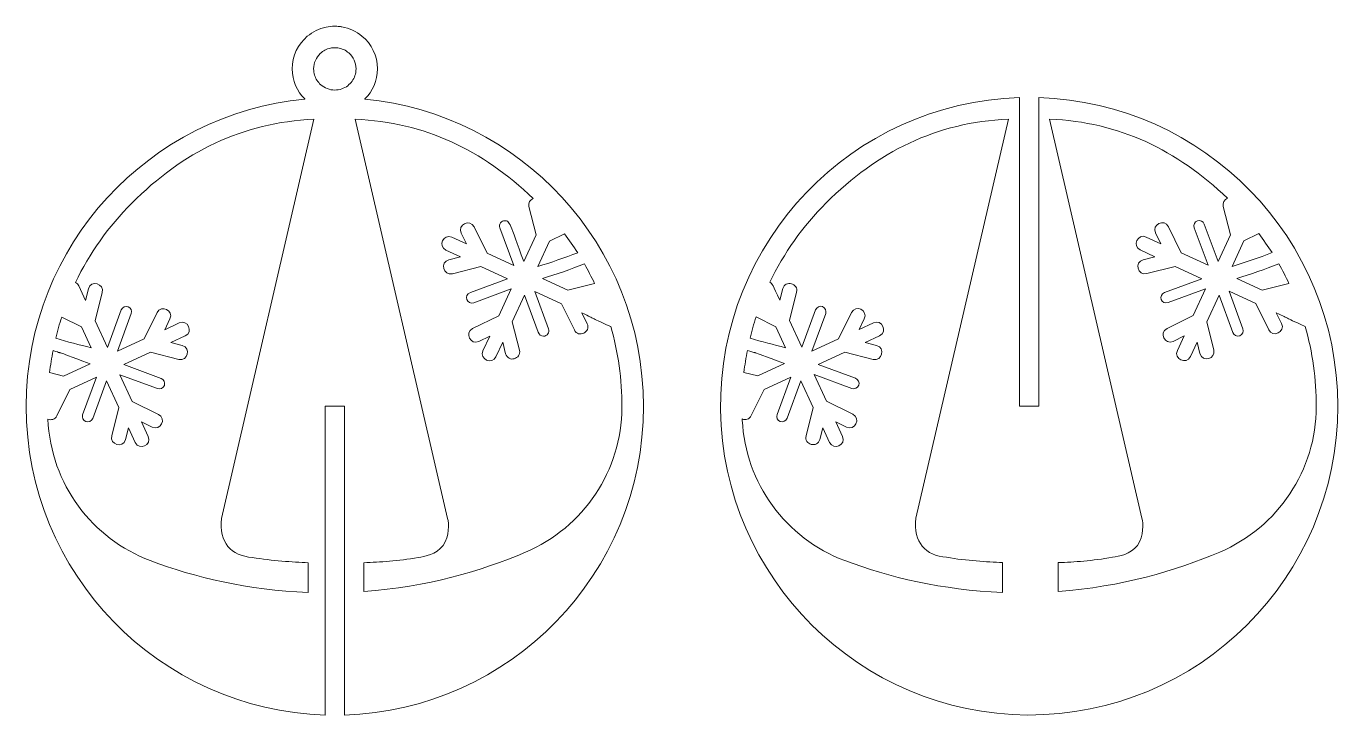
# Model space of a CAD drawing. Header units: inches. Extents: x 0 to 216, y -357 to -244.
import ezdxf

# ---------------------------------------------------------------- set-up
doc = ezdxf.new("R2010")
doc.units = ezdxf.units.IN
doc.header["$MEASUREMENT"] = 0
doc.layers.add('_U+0421_U+043B_U+043E_U+0439 1', color=7, linetype='Continuous')

msp = doc.modelspace()

# ---------------------------------------------------------------- linework, layer by layer
at = {"layer": '_U+0421_U+043B_U+043E_U+0439 1', "color": 1, "lineweight": 5, "true_color": 0xff0000}
for points, knots in [([(55.75, -255.68), (55.75, -255.68), (55.75, -255.67), (55.75, -255.67), (57.03, -254.41), (57.81, -252.65), (57.81, -250.71), (57.81, -248.54), (56.83, -246.6), (55.27, -245.32), (54.33, -244.54), (53.2, -244.01), (51.95, -243.8), (51.88, -243.79), (51.81, -243.78), (51.73, -243.77), (51.47, -243.73), (51.21, -243.71), (50.93, -243.71), (50.89, -243.7), (50.85, -243.7), (50.8, -243.7), (50.31, -243.7), (49.83, -243.75), (49.36, -243.85), (48.2, -244.09), (47.14, -244.62), (46.27, -245.36), (44.75, -246.65), (43.79, -248.57), (43.79, -250.71), (43.79, -252.65), (44.57, -254.4), (45.84, -255.67), (45.84, -255.67), (45.84, -255.68), (45.84, -255.68), (20.4, -258.16), (0, -279.52), (0, -306.23), (0, -333.76), (21.89, -356.17), (49.21, -357.01), (49.21, -357.01), (49.21, -306.21), (49.21, -306.21), (49.21, -306.21), (52.39, -306.21), (52.39, -306.21), (52.39, -306.21), (52.39, -357.01), (52.39, -357.01), (79.71, -356.17), (101.6, -333.76), (101.6, -306.23), (101.6, -279.53), (81.18, -258.16), (55.75, -255.68)], [0, 0, 0, 0, 1, 1, 1, 2, 2, 2, 3, 3, 3, 4, 4, 4, 5, 5, 5, 6, 6, 6, 7, 7, 7, 8, 8, 8, 9, 9, 9, 10, 10, 10, 11, 11, 11, 12, 12, 12, 13, 13, 13, 14, 14, 14, 15, 15, 15, 16, 16, 16, 17, 17, 17, 18, 18, 18, 19, 19, 19, 19]), ([(52.93, -253.48), (52.32, -253.95), (51.58, -254.2), (50.8, -254.2), (49.94, -254.2), (49.12, -253.88), (48.48, -253.32), (47.99, -252.88), (47.65, -252.34), (47.46, -251.73), (47.36, -251.41), (47.31, -251.07), (47.31, -250.71), (47.31, -249.73), (47.73, -248.83), (48.41, -248.19), (48.86, -247.75), (49.44, -247.44), (50.09, -247.3), (50.32, -247.26), (50.55, -247.23), (50.8, -247.23), (50.96, -247.23), (51.1, -247.24), (51.24, -247.26), (51.24, -247.26), (51.26, -247.26), (51.26, -247.26), (51.26, -247.26), (51.27, -247.26), (51.27, -247.26), (51.97, -247.35), (52.6, -247.66), (53.1, -248.1), (53.83, -248.74), (54.29, -249.68), (54.29, -250.71), (54.29, -251.1), (54.22, -251.48), (54.1, -251.83), (53.89, -252.47), (53.48, -253.04), (52.93, -253.48)], [0, 0, 0, 0, 1, 1, 1, 2, 2, 2, 3, 3, 3, 4, 4, 4, 5, 5, 5, 6, 6, 6, 7, 7, 7, 8, 8, 8, 9, 9, 9, 10, 10, 10, 11, 11, 11, 12, 12, 12, 13, 13, 13, 14, 14, 14, 14]), ([(166.69, -255.44), (166.69, -255.44), (166.69, -306.21), (166.69, -306.21), (166.69, -306.21), (166.6, -306.21), (166.6, -306.21), (166.6, -306.21), (163.6, -306.21), (163.6, -306.21), (163.6, -306.21), (163.51, -306.21), (163.51, -306.21), (163.51, -306.21), (163.51, -255.44), (163.51, -255.44), (135.92, -256.28), (113.98, -279.09), (114.3, -306.81), (114.62, -334.43), (137.25, -356.89), (164.87, -357.01), (193.03, -357.13), (215.9, -334.34), (215.9, -306.21), (215.9, -278.52), (193.84, -256.28), (166.69, -255.44)], [0, 0, 0, 0, 1, 1, 1, 2, 2, 2, 3, 3, 3, 4, 4, 4, 5, 5, 5, 6, 6, 6, 7, 7, 7, 8, 8, 8, 9, 9, 9, 9]), ([(37.2, -331.1), (40.54, -331.65), (43.82, -331.85), (46.4, -331.95), (46.4, -331.95), (46.4, -336.86), (46.4, -336.86), (36.46, -336.48), (27.74, -334.37), (20.42, -331.61), (10.91, -328.03), (4.04, -319.08), (3.57, -308.34), (4.1, -308.55), (4.73, -308.42), (5.03, -307.78), (5.03, -307.78), (7.16, -303.47), (7.16, -303.47), (7.16, -303.47), (11.56, -301.44), (11.56, -301.44), (11.56, -301.44), (9.29, -307.61), (9.29, -307.61), (9.12, -308.06), (9.36, -308.58), (9.81, -308.75), (10.25, -308.91), (10.77, -308.67), (10.94, -308.22), (10.94, -308.22), (13.22, -302.05), (13.22, -302.05), (13.22, -302.05), (15.24, -306.45), (15.24, -306.45), (15.24, -306.45), (14.07, -311.11), (14.07, -311.11), (13.69, -312.51), (15.93, -313.23), (16.34, -311.7), (16.34, -311.7), (16.83, -309.78), (16.83, -309.78), (16.83, -309.78), (17.94, -312.18), (17.94, -312.18), (18.58, -313.57), (20.72, -312.59), (20.07, -311.19), (20.07, -311.19), (18.97, -308.8), (18.97, -308.8), (18.97, -308.8), (20.74, -309.67), (20.74, -309.67), (22.09, -310.31), (23.15, -308.25), (21.77, -307.56), (21.77, -307.56), (17.46, -305.43), (17.46, -305.43), (17.46, -305.43), (15.43, -301.03), (15.43, -301.03), (15.43, -301.03), (21.61, -303.3), (21.61, -303.3), (22.05, -303.47), (22.57, -303.23), (22.74, -302.78), (22.9, -302.34), (22.66, -301.81), (22.22, -301.65), (22.22, -301.65), (16.04, -299.37), (16.04, -299.37), (16.04, -299.37), (20.44, -297.34), (20.44, -297.34), (20.44, -297.34), (25.1, -298.52), (25.1, -298.52), (26.6, -298.89), (27.18, -296.61), (25.69, -296.24), (25.69, -296.24), (23.78, -295.75), (23.78, -295.75), (23.78, -295.75), (26.17, -294.65), (26.17, -294.65), (27.57, -294.01), (26.58, -291.87), (25.19, -292.52), (25.19, -292.52), (22.79, -293.62), (22.79, -293.62), (22.79, -293.62), (23.66, -291.85), (23.66, -291.85), (24.33, -290.46), (22.2, -289.45), (21.55, -290.81), (21.55, -290.81), (19.42, -295.13), (19.42, -295.13), (19.42, -295.13), (15.02, -297.15), (15.02, -297.15), (15.02, -297.15), (17.3, -290.98), (17.3, -290.98), (17.46, -290.54), (17.22, -290.01), (16.77, -289.85), (16.33, -289.68), (15.8, -289.93), (15.64, -290.37), (15.64, -290.37), (13.37, -296.54), (13.37, -296.54), (13.37, -296.54), (11.34, -292.14), (11.34, -292.14), (11.34, -292.14), (12.51, -287.48), (12.51, -287.48), (12.89, -286.09), (10.65, -285.37), (10.24, -286.9), (10.24, -286.9), (9.75, -288.81), (9.75, -288.81), (9.75, -288.81), (8.64, -286.42), (8.64, -286.42), (8.52, -286.14), (8.33, -285.96), (8.12, -285.85), (10.4, -281.07), (13.51, -276.67), (17.37, -272.81), (25.8, -264.38), (35.53, -259.52), (47.37, -259.01), (47.37, -259.01), (32.16, -324.66), (32.16, -324.66), (31.71, -328.67), (33.72, -330.8), (37.2, -331.1)], [0, 0, 0, 0, 1, 1, 1, 2, 2, 2, 3, 3, 3, 4, 4, 4, 5, 5, 5, 6, 6, 6, 7, 7, 7, 8, 8, 8, 9, 9, 9, 10, 10, 10, 11, 11, 11, 12, 12, 12, 13, 13, 13, 14, 14, 14, 15, 15, 15, 16, 16, 16, 17, 17, 17, 18, 18, 18, 19, 19, 19, 20, 20, 20, 21, 21, 21, 22, 22, 22, 23, 23, 23, 24, 24, 24, 25, 25, 25, 26, 26, 26, 27, 27, 27, 28, 28, 28, 29, 29, 29, 30, 30, 30, 31, 31, 31, 32, 32, 32, 33, 33, 33, 34, 34, 34, 35, 35, 35, 36, 36, 36, 37, 37, 37, 38, 38, 38, 39, 39, 39, 40, 40, 40, 41, 41, 41, 42, 42, 42, 43, 43, 43, 44, 44, 44, 45, 45, 45, 46, 46, 46, 47, 47, 47, 48, 48, 48, 49, 49, 49, 50, 50, 50, 51, 51, 51, 51]), ([(82.19, -330.23), (74.93, -333.31), (65.95, -335.95), (55.57, -336.7), (55.57, -336.7), (55.57, -331.96), (55.57, -331.96), (58.29, -331.86), (61.16, -331.67), (64.52, -331.1), (65.64, -330.91), (67.41, -330.63), (68.62, -329.14), (69.74, -327.55), (69.55, -325.5), (69.37, -324.66), (69.37, -324.66), (54.16, -259), (54.16, -259), (65.66, -259.49), (75.1, -264.06), (83.44, -272.04), (83.44, -272.04), (83.44, -272.04), (83.44, -272.04), (82.96, -272.25), (82.58, -272.72), (82.75, -273.37), (82.75, -273.37), (83.93, -278.03), (83.93, -278.03), (83.93, -278.03), (81.9, -282.43), (81.9, -282.43), (79.53, -276.01), (79.62, -275.71), (78.82, -275.69), (78.17, -275.66), (77.77, -276.32), (77.97, -276.87), (77.97, -276.87), (80.24, -283.04), (80.24, -283.04), (80.24, -283.04), (75.85, -281.01), (75.85, -281.01), (75.85, -281.01), (73.71, -276.7), (73.71, -276.7), (73.06, -275.34), (70.94, -276.34), (71.6, -277.74), (71.6, -277.74), (72.47, -279.51), (72.47, -279.51), (72.47, -279.51), (70.08, -278.41), (70.08, -278.41), (68.68, -277.76), (67.7, -279.9), (69.09, -280.54), (69.09, -280.54), (71.49, -281.64), (71.49, -281.64), (71.49, -281.64), (69.57, -282.13), (69.57, -282.13), (68.08, -282.5), (68.67, -284.78), (70.16, -284.41), (70.16, -284.41), (74.82, -283.23), (74.82, -283.23), (74.82, -283.23), (79.22, -285.26), (79.22, -285.26), (79.22, -285.26), (73.11, -287.52), (73.11, -287.52), (71.92, -287.95), (72.58, -289.59), (73.66, -289.19), (73.66, -289.19), (79.83, -286.92), (79.83, -286.92), (79.83, -286.92), (77.8, -291.32), (77.8, -291.32), (77.8, -291.32), (73.49, -293.45), (73.49, -293.45), (72.12, -294.13), (73.17, -296.2), (74.52, -295.56), (74.52, -295.56), (76.3, -294.69), (76.3, -294.69), (76.3, -294.69), (75.19, -297.08), (75.19, -297.08), (74.55, -298.48), (76.68, -299.46), (77.33, -298.07), (77.33, -298.07), (78.43, -295.67), (78.43, -295.67), (78.43, -295.67), (78.92, -297.59), (78.92, -297.59), (79.11, -298.31), (79.79, -298.57), (80.34, -298.4), (80.89, -298.23), (81.39, -297.73), (81.2, -297), (81.2, -297), (80.02, -292.34), (80.02, -292.34), (80.02, -292.34), (82.05, -287.94), (82.05, -287.94), (82.05, -287.94), (84.3, -294.05), (84.3, -294.05), (84.43, -294.41), (84.75, -294.67), (85.13, -294.69), (85.77, -294.71), (86.18, -294.05), (85.98, -293.5), (85.98, -293.5), (83.7, -287.33), (83.7, -287.33), (83.7, -287.33), (88.1, -289.36), (88.1, -289.36), (88.1, -289.36), (90.23, -293.67), (90.23, -293.67), (90.56, -294.35), (91.25, -294.45), (91.79, -294.18), (92.32, -293.95), (92.67, -293.31), (92.35, -292.64), (92.35, -292.64), (91.48, -290.86), (91.48, -290.86), (94.16, -292.1), (92.21, -291.33), (96.23, -293.11), (96.23, -293.11), (96.23, -293.11), (96.23, -293.11), (97.43, -297.27), (98.09, -301.74), (98.07, -306.42), (98.03, -316.79), (91.74, -326.17), (82.19, -330.23)], [0, 0, 0, 0, 1, 1, 1, 2, 2, 2, 3, 3, 3, 4, 4, 4, 5, 5, 5, 6, 6, 6, 7, 7, 7, 8, 8, 8, 9, 9, 9, 10, 10, 10, 11, 11, 11, 12, 12, 12, 13, 13, 13, 14, 14, 14, 15, 15, 15, 16, 16, 16, 17, 17, 17, 18, 18, 18, 19, 19, 19, 20, 20, 20, 21, 21, 21, 22, 22, 22, 23, 23, 23, 24, 24, 24, 25, 25, 25, 26, 26, 26, 27, 27, 27, 28, 28, 28, 29, 29, 29, 30, 30, 30, 31, 31, 31, 32, 32, 32, 33, 33, 33, 34, 34, 34, 35, 35, 35, 36, 36, 36, 37, 37, 37, 38, 38, 38, 39, 39, 39, 40, 40, 40, 41, 41, 41, 42, 42, 42, 43, 43, 43, 44, 44, 44, 45, 45, 45, 46, 46, 46, 47, 47, 47, 48, 48, 48, 49, 49, 49, 50, 50, 50, 51, 51, 51, 52, 52, 52, 53, 53, 53, 53]), ([(151.5, -331.07), (154.84, -331.63), (158.12, -331.82), (160.7, -331.93), (160.7, -331.93), (160.7, -336.84), (160.7, -336.84), (150.77, -336.45), (142.06, -334.35), (134.74, -331.6), (125.04, -327.95), (118.37, -318.85), (117.88, -308.49), (117.88, -308.43), (117.88, -308.37), (117.87, -308.31), (118.4, -308.53), (119.03, -308.39), (119.33, -307.76), (119.33, -307.76), (121.46, -303.45), (121.46, -303.45), (121.46, -303.45), (125.86, -301.42), (125.86, -301.42), (125.86, -301.42), (123.59, -307.59), (123.59, -307.59), (123.42, -308.03), (123.66, -308.56), (124.11, -308.72), (124.55, -308.89), (125.07, -308.65), (125.24, -308.2), (125.24, -308.2), (127.52, -302.03), (127.52, -302.03), (127.52, -302.03), (129.54, -306.43), (129.54, -306.43), (129.54, -306.43), (128.37, -311.09), (128.37, -311.09), (128.17, -311.81), (128.67, -312.32), (129.22, -312.49), (129.78, -312.66), (130.45, -312.4), (130.64, -311.68), (130.64, -311.68), (131.13, -309.76), (131.13, -309.76), (131.13, -309.76), (132.24, -312.16), (132.24, -312.16), (132.88, -313.55), (135.02, -312.56), (134.37, -311.17), (134.37, -311.17), (133.27, -308.78), (133.27, -308.78), (133.27, -308.78), (135.04, -309.65), (135.04, -309.65), (136.39, -310.29), (137.45, -308.22), (136.07, -307.53), (136.07, -307.53), (131.76, -305.4), (131.76, -305.4), (131.76, -305.4), (129.73, -301), (129.73, -301), (129.73, -301), (135.91, -303.28), (135.91, -303.28), (136.35, -303.45), (136.87, -303.2), (137.04, -302.76), (137.2, -302.31), (136.96, -301.79), (136.52, -301.62), (136.52, -301.62), (130.34, -299.35), (130.34, -299.35), (130.34, -299.35), (134.74, -297.32), (134.74, -297.32), (134.74, -297.32), (139.4, -298.5), (139.4, -298.5), (140.9, -298.87), (141.48, -296.59), (139.99, -296.22), (139.99, -296.22), (138.08, -295.73), (138.08, -295.73), (138.08, -295.73), (140.47, -294.63), (140.47, -294.63), (141.87, -293.98), (140.88, -291.85), (139.49, -292.49), (139.49, -292.49), (137.09, -293.6), (137.09, -293.6), (137.09, -293.6), (137.96, -291.82), (137.96, -291.82), (138.63, -290.43), (136.5, -289.42), (135.85, -290.79), (135.85, -290.79), (133.72, -295.1), (133.72, -295.1), (133.72, -295.1), (129.32, -297.13), (129.32, -297.13), (129.32, -297.13), (131.6, -290.96), (131.6, -290.96), (131.76, -290.51), (131.52, -289.99), (131.07, -289.82), (130.63, -289.66), (130.1, -289.9), (129.94, -290.35), (129.94, -290.35), (127.67, -296.52), (127.67, -296.52), (127.67, -296.52), (125.64, -292.12), (125.64, -292.12), (125.64, -292.12), (126.81, -287.46), (126.81, -287.46), (127.01, -286.73), (126.51, -286.23), (125.96, -286.06), (125.41, -285.89), (124.73, -286.15), (124.54, -286.87), (124.54, -286.87), (124.05, -288.79), (124.05, -288.79), (122.85, -286.19), (122.86, -286.05), (122.42, -285.83), (124.7, -281.05), (127.81, -276.64), (131.67, -272.78), (140.1, -264.35), (149.83, -259.5), (161.67, -258.98), (161.67, -258.98), (146.46, -324.64), (146.46, -324.64), (146.01, -328.64), (148.02, -330.78), (151.5, -331.07)], [0, 0, 0, 0, 1, 1, 1, 2, 2, 2, 3, 3, 3, 4, 4, 4, 5, 5, 5, 6, 6, 6, 7, 7, 7, 8, 8, 8, 9, 9, 9, 10, 10, 10, 11, 11, 11, 12, 12, 12, 13, 13, 13, 14, 14, 14, 15, 15, 15, 16, 16, 16, 17, 17, 17, 18, 18, 18, 19, 19, 19, 20, 20, 20, 21, 21, 21, 22, 22, 22, 23, 23, 23, 24, 24, 24, 25, 25, 25, 26, 26, 26, 27, 27, 27, 28, 28, 28, 29, 29, 29, 30, 30, 30, 31, 31, 31, 32, 32, 32, 33, 33, 33, 34, 34, 34, 35, 35, 35, 36, 36, 36, 37, 37, 37, 38, 38, 38, 39, 39, 39, 40, 40, 40, 41, 41, 41, 42, 42, 42, 43, 43, 43, 44, 44, 44, 45, 45, 45, 46, 46, 46, 47, 47, 47, 48, 48, 48, 49, 49, 49, 50, 50, 50, 51, 51, 51, 52, 52, 52, 53, 53, 53, 53]), ([(196.47, -330.21), (189.22, -333.29), (180.24, -335.93), (169.87, -336.68), (169.87, -336.68), (169.87, -331.94), (169.87, -331.94), (172.59, -331.84), (175.46, -331.65), (178.82, -331.07), (179.94, -330.89), (181.71, -330.61), (182.92, -329.12), (184.04, -327.53), (183.85, -325.48), (183.67, -324.64), (183.67, -324.64), (168.46, -258.98), (168.46, -258.98), (179.96, -259.46), (189.4, -264.04), (197.74, -272.01), (197.26, -272.22), (196.88, -272.7), (197.05, -273.35), (197.05, -273.35), (198.23, -278.01), (198.23, -278.01), (198.23, -278.01), (196.2, -282.41), (196.2, -282.41), (196.2, -282.41), (193.92, -276.24), (193.92, -276.24), (193.76, -275.79), (193.23, -275.55), (192.79, -275.71), (192.35, -275.88), (192.11, -276.4), (192.27, -276.85), (192.27, -276.85), (194.54, -283.02), (194.54, -283.02), (194.54, -283.02), (190.14, -280.99), (190.14, -280.99), (190.14, -280.99), (188.01, -276.68), (188.01, -276.68), (187.36, -275.31), (185.24, -276.32), (185.9, -277.71), (185.9, -277.71), (186.77, -279.48), (186.77, -279.48), (186.77, -279.48), (184.38, -278.38), (184.38, -278.38), (182.98, -277.74), (182, -279.87), (183.39, -280.51), (183.39, -280.51), (185.79, -281.62), (185.79, -281.62), (185.79, -281.62), (183.87, -282.11), (183.87, -282.11), (182.38, -282.48), (182.97, -284.76), (184.46, -284.39), (184.46, -284.39), (189.12, -283.21), (189.12, -283.21), (189.12, -283.21), (193.52, -285.24), (193.52, -285.24), (193.52, -285.24), (187.35, -287.51), (187.35, -287.51), (186.9, -287.68), (186.66, -288.2), (186.82, -288.65), (186.99, -289.09), (187.51, -289.33), (187.96, -289.17), (187.96, -289.17), (194.13, -286.89), (194.13, -286.89), (194.13, -286.89), (192.1, -291.29), (192.1, -291.29), (192.1, -291.29), (187.79, -293.42), (187.79, -293.42), (186.42, -294.11), (187.47, -296.18), (188.82, -295.54), (188.82, -295.54), (190.6, -294.66), (190.6, -294.66), (190.6, -294.66), (189.49, -297.06), (189.49, -297.06), (188.85, -298.45), (190.98, -299.44), (191.63, -298.04), (191.63, -298.04), (192.73, -295.65), (192.73, -295.65), (192.73, -295.65), (193.22, -297.56), (193.22, -297.56), (193.63, -299.1), (195.87, -298.38), (195.5, -296.98), (195.5, -296.98), (194.32, -292.32), (194.32, -292.32), (194.32, -292.32), (196.35, -287.92), (196.35, -287.92), (196.35, -287.92), (198.62, -294.09), (198.62, -294.09), (198.79, -294.53), (199.31, -294.78), (199.76, -294.61), (200.2, -294.45), (200.44, -293.92), (200.28, -293.48), (200.28, -293.48), (198, -287.31), (198, -287.31), (198, -287.31), (202.4, -289.34), (202.4, -289.34), (202.4, -289.34), (204.53, -293.65), (204.53, -293.65), (205.18, -295.01), (207.31, -294.01), (206.65, -292.62), (206.65, -292.62), (205.78, -290.84), (205.78, -290.84), (208.48, -292.08), (206.45, -291.28), (210.53, -293.08), (210.53, -293.08), (210.53, -293.08), (210.53, -293.08), (211.75, -297.33), (212.38, -301.78), (212.37, -306.27), (212.36, -316.7), (206.07, -326.13), (196.47, -330.21)], [0, 0, 0, 0, 1, 1, 1, 2, 2, 2, 3, 3, 3, 4, 4, 4, 5, 5, 5, 6, 6, 6, 7, 7, 7, 8, 8, 8, 9, 9, 9, 10, 10, 10, 11, 11, 11, 12, 12, 12, 13, 13, 13, 14, 14, 14, 15, 15, 15, 16, 16, 16, 17, 17, 17, 18, 18, 18, 19, 19, 19, 20, 20, 20, 21, 21, 21, 22, 22, 22, 23, 23, 23, 24, 24, 24, 25, 25, 25, 26, 26, 26, 27, 27, 27, 28, 28, 28, 29, 29, 29, 30, 30, 30, 31, 31, 31, 32, 32, 32, 33, 33, 33, 34, 34, 34, 35, 35, 35, 36, 36, 36, 37, 37, 37, 38, 38, 38, 39, 39, 39, 40, 40, 40, 41, 41, 41, 42, 42, 42, 43, 43, 43, 44, 44, 44, 45, 45, 45, 46, 46, 46, 47, 47, 47, 48, 48, 48, 49, 49, 49, 50, 50, 50, 51, 51, 51, 52, 52, 52, 52]), ([(86.15, -279.06), (86.15, -279.06), (88.6, -277.84), (88.6, -277.84), (89.38, -278.86), (90.1, -279.91), (90.78, -280.97), (88.62, -281.8), (86.44, -282.55), (84.22, -283.23), (84.22, -283.23), (86.15, -279.06), (86.15, -279.06)], [0, 0, 0, 0, 1, 1, 1, 2, 2, 2, 3, 3, 3, 4, 4, 4, 4]), ([(200.45, -279.03), (200.45, -279.03), (202.9, -277.82), (202.9, -277.82), (203.68, -278.84), (204.4, -279.88), (205.08, -280.95), (202.92, -281.78), (200.74, -282.53), (198.53, -283.2), (198.53, -283.2), (200.45, -279.03), (200.45, -279.03)], [0, 0, 0, 0, 1, 1, 1, 2, 2, 2, 3, 3, 3, 4, 4, 4, 4]), ([(91.88, -282.81), (92.48, -283.85), (93.04, -284.93), (93.56, -286.02), (93.56, -286.02), (89.13, -287.14), (89.13, -287.14), (89.13, -287.14), (84.96, -285.22), (84.96, -285.22), (87.3, -284.5), (89.6, -283.7), (91.88, -282.81), (91.88, -282.81), (91.88, -282.81), (91.88, -282.81)], [0, 0, 0, 0, 1, 1, 1, 2, 2, 2, 3, 3, 3, 4, 4, 4, 5, 5, 5, 5]), ([(207.86, -286), (207.86, -286), (203.43, -287.12), (203.43, -287.12), (203.43, -287.12), (199.26, -285.19), (199.26, -285.19), (201.59, -284.48), (203.9, -283.68), (206.18, -282.79), (206.78, -283.83), (207.35, -284.91), (207.86, -286)], [0, 0, 0, 0, 1, 1, 1, 2, 2, 2, 3, 3, 3, 4, 4, 4, 4]), ([(5.84, -291.55), (5.84, -291.55), (9.12, -293.17), (9.12, -293.17), (9.12, -293.17), (10.7, -296.6), (10.7, -296.6), (8.75, -296.07), (6.76, -295.68), (4.86, -295.01), (5.14, -293.84), (5.47, -292.69), (5.84, -291.55)], [0, 0, 0, 0, 1, 1, 1, 2, 2, 2, 3, 3, 3, 4, 4, 4, 4]), ([(120.14, -291.52), (120.14, -291.52), (123.42, -293.14), (123.42, -293.14), (123.42, -293.14), (125, -296.58), (125, -296.58), (123.05, -296.05), (121.06, -295.65), (119.16, -294.99), (119.44, -293.82), (119.77, -292.66), (120.14, -291.52)], [0, 0, 0, 0, 1, 1, 1, 2, 2, 2, 3, 3, 3, 4, 4, 4, 4]), ([(4.41, -297.06), (7.01, -297.91), (3.45, -296.61), (10.53, -299.22), (10.53, -299.22), (6.14, -301.25), (6.14, -301.25), (6.14, -301.25), (3.85, -300.68), (3.85, -300.68), (3.99, -299.46), (4.18, -298.25), (4.41, -297.06)], [0, 0, 0, 0, 1, 1, 1, 2, 2, 2, 3, 3, 3, 4, 4, 4, 4]), ([(118.71, -297.03), (121.31, -297.88), (117.75, -296.58), (124.83, -299.2), (124.83, -299.2), (120.44, -301.23), (120.44, -301.23), (120.44, -301.23), (118.15, -300.65), (118.15, -300.65), (118.29, -299.43), (118.48, -298.23), (118.71, -297.03)], [0, 0, 0, 0, 1, 1, 1, 2, 2, 2, 3, 3, 3, 4, 4, 4, 4])]:
    msp.add_open_spline(points, degree=3, knots=knots, dxfattribs=at)

doc.saveas('drawing.dxf')
